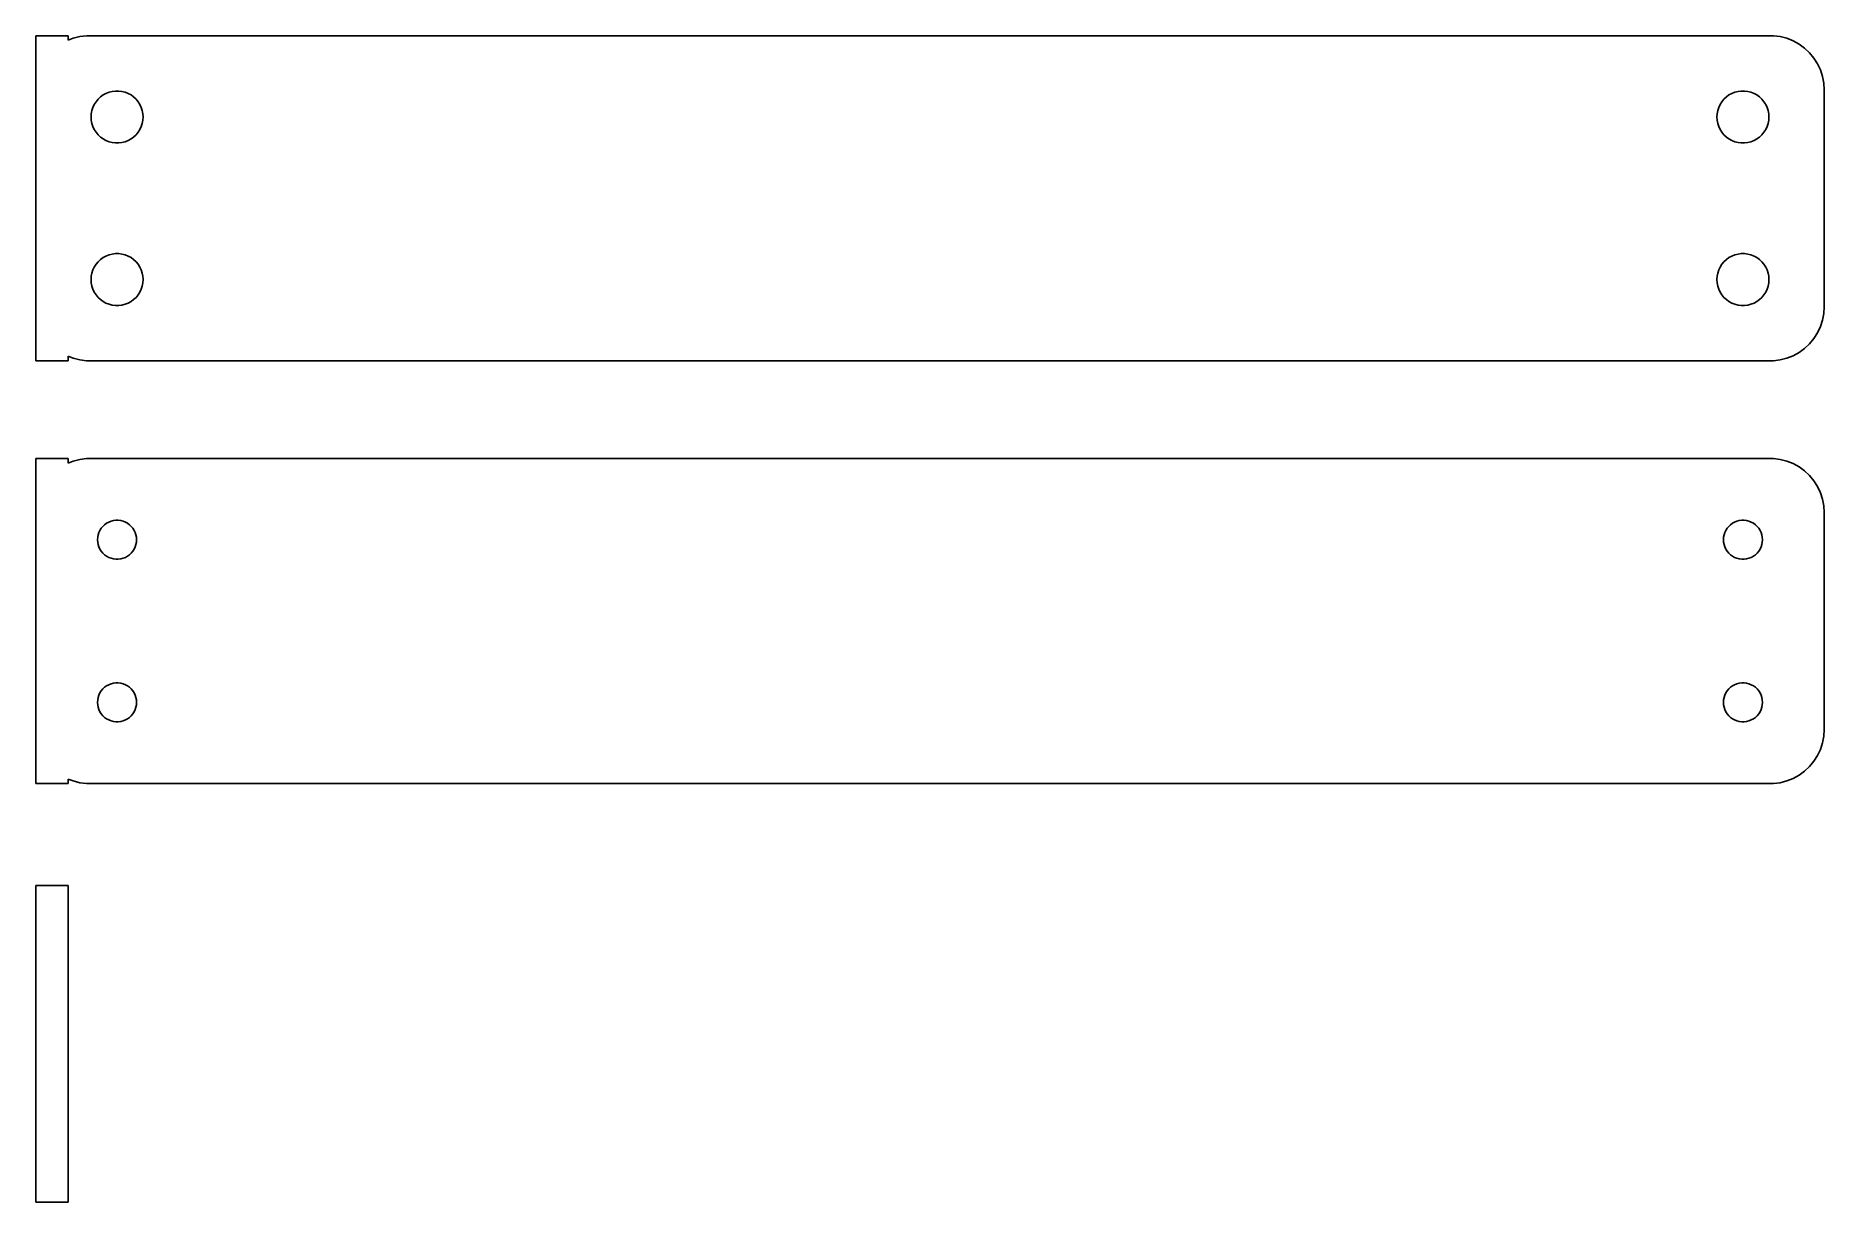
# Model space of a CAD drawing. Header units: metres. Extents: x -82 to 82, y -15 to 93.
import ezdxf

# ---------------------------------------------------------------- set-up
doc = ezdxf.new("R2010")
doc.units = ezdxf.units.M

msp = doc.modelspace()

# ---------------------------------------------------------------- linework, layer by layer
for p, q in [((-79.5, 92.9901), (-82.5, 92.9901)), ((-82.5, 92.9901), (-82.5, 63.0099)), ((-79.5, 92.5752), (-79.5, 92.9901)), ((-79.0451, 92.7553), (-79.5, 92.5752)), ((-78.4369, 92.9114), (-79.0451, 92.7553)), ((-77.8139, 92.9901), (-78.4369, 92.9114)), ((77.8139, 92.9901), (-77.8139, 92.9901)), ((78.4369, 92.9114), (77.8139, 92.9901)), ((79.0451, 92.7553), (78.4369, 92.9114)), ((79.6289, 92.5241), (79.0451, 92.7553)), ((80.1791, 92.2216), (79.6289, 92.5241)), ((80.6871, 91.8526), (80.1791, 92.2216)), ((81.1448, 91.4227), (80.6871, 91.8526)), ((81.5451, 90.9389), (81.1448, 91.4227)), ((81.8815, 90.4088), (81.5451, 90.9389)), ((82.1489, 89.8406), (81.8815, 90.4088)), ((82.3429, 89.2434), (82.1489, 89.8406)), ((82.4606, 88.6267), (82.3429, 89.2434)), ((-76.5298, 87.3492), (-76.286, 87.5264)), ((-76.286, 87.5264), (-76.0219, 87.6716)), ((-76.0219, 87.6716), (-75.7416, 87.7825)), ((-75.7416, 87.7825), (-75.4497, 87.8575)), ((-75.4497, 87.8575), (-75.1507, 87.8953)), ((-75.1507, 87.8953), (-74.8493, 87.8953)), ((-74.8493, 87.8953), (-74.5503, 87.8575)), ((-74.5503, 87.8575), (-74.2584, 87.7825)), ((-74.2584, 87.7825), (-73.9781, 87.6716)), ((-73.9781, 87.6716), (-73.714, 87.5264)), ((-73.714, 87.5264), (-73.4702, 87.3492)), ((73.4702, 87.3492), (73.714, 87.5264)), ((73.714, 87.5264), (73.9781, 87.6716)), ((73.9781, 87.6716), (74.2584, 87.7825)), ((74.2584, 87.7825), (74.5503, 87.8575)), ((74.5503, 87.8575), (74.8493, 87.8953)), ((74.8493, 87.8953), (75.1507, 87.8953)), ((75.1507, 87.8953), (75.4497, 87.8575)), ((75.4497, 87.8575), (75.7416, 87.7825)), ((75.7416, 87.7825), (76.0219, 87.6716)), ((76.0219, 87.6716), (76.286, 87.5264)), ((76.286, 87.5264), (76.5298, 87.3492)), ((82.5, 88), (82.4606, 88.6267)), ((82.5, 68), (82.5, 88)), ((-77.4, 85.5), (-77.3811, 85.8008)), ((-77.3811, 85.8008), (-77.3246, 86.0968)), ((-77.3246, 86.0968), (-77.2315, 86.3835)), ((-77.2315, 86.3835), (-77.1031, 86.6562)), ((-77.1031, 86.6562), (-76.9416, 86.9107)), ((-76.9416, 86.9107), (-76.7495, 87.1429)), ((-76.7495, 87.1429), (-76.5298, 87.3492)), ((-73.4702, 87.3492), (-73.2505, 87.1429)), ((-73.2505, 87.1429), (-73.0583, 86.9107)), ((-73.0583, 86.9107), (-72.8969, 86.6562)), ((-72.8969, 86.6562), (-72.7685, 86.3835)), ((-72.7685, 86.3835), (-72.6754, 86.0968)), ((-72.6754, 86.0968), (-72.6189, 85.8008)), ((-72.6189, 85.8008), (-72.6, 85.5)), ((72.6, 85.5), (72.6189, 85.8008)), ((72.6189, 85.8008), (72.6754, 86.0968)), ((72.6754, 86.0968), (72.7685, 86.3835)), ((72.7685, 86.3835), (72.8969, 86.6562)), ((72.8969, 86.6562), (73.0583, 86.9107)), ((73.0583, 86.9107), (73.2505, 87.1429)), ((73.2505, 87.1429), (73.4702, 87.3492)), ((76.5298, 87.3492), (76.7495, 87.1429)), ((76.7495, 87.1429), (76.9416, 86.9107)), ((76.9416, 86.9107), (77.1031, 86.6562)), ((77.1031, 86.6562), (77.2315, 86.3835)), ((77.2315, 86.3835), (77.3246, 86.0968)), ((77.3246, 86.0968), (77.3811, 85.8008)), ((77.3811, 85.8008), (77.4, 85.5)), ((-77.3811, 85.1992), (-77.4, 85.5)), ((-77.3246, 84.9031), (-77.3811, 85.1992)), ((-77.2315, 84.6165), (-77.3246, 84.9031)), ((-77.1031, 84.3438), (-77.2315, 84.6165)), ((-76.9416, 84.0893), (-77.1031, 84.3438)), ((-72.8969, 84.3438), (-73.0583, 84.0893)), ((-72.7685, 84.6165), (-72.8969, 84.3438)), ((-72.6754, 84.9031), (-72.7685, 84.6165)), ((-72.6189, 85.1992), (-72.6754, 84.9031)), ((-72.6, 85.5), (-72.6189, 85.1992)), ((72.6189, 85.1992), (72.6, 85.5)), ((72.6754, 84.9031), (72.6189, 85.1992)), ((72.7685, 84.6165), (72.6754, 84.9031)), ((72.8969, 84.3438), (72.7685, 84.6165)), ((73.0583, 84.0893), (72.8969, 84.3438)), ((77.1031, 84.3438), (76.9416, 84.0893)), ((77.2315, 84.6165), (77.1031, 84.3438)), ((77.3246, 84.9031), (77.2315, 84.6165)), ((77.3811, 85.1992), (77.3246, 84.9031)), ((77.4, 85.5), (77.3811, 85.1992)), ((-76.7495, 83.8571), (-76.9416, 84.0893)), ((-76.5298, 83.6508), (-76.7495, 83.8571)), ((-76.286, 83.4736), (-76.5298, 83.6508)), ((-76.0219, 83.3284), (-76.286, 83.4736)), ((-75.7416, 83.2175), (-76.0219, 83.3284)), ((-75.4497, 83.1425), (-75.7416, 83.2175)), ((-75.1507, 83.1047), (-75.4497, 83.1425)), ((-74.8493, 83.1047), (-75.1507, 83.1047)), ((-74.5503, 83.1425), (-74.8493, 83.1047)), ((-74.2584, 83.2175), (-74.5503, 83.1425)), ((-73.9781, 83.3284), (-74.2584, 83.2175)), ((-73.714, 83.4736), (-73.9781, 83.3284)), ((-73.4702, 83.6508), (-73.714, 83.4736)), ((-73.2505, 83.8571), (-73.4702, 83.6508)), ((-73.0583, 84.0893), (-73.2505, 83.8571)), ((73.2505, 83.8571), (73.0583, 84.0893)), ((73.4702, 83.6508), (73.2505, 83.8571)), ((73.714, 83.4736), (73.4702, 83.6508)), ((73.9781, 83.3284), (73.714, 83.4736)), ((74.2584, 83.2175), (73.9781, 83.3284)), ((74.5503, 83.1425), (74.2584, 83.2175)), ((74.8493, 83.1047), (74.5503, 83.1425)), ((75.1507, 83.1047), (74.8493, 83.1047)), ((75.4497, 83.1425), (75.1507, 83.1047)), ((75.7416, 83.2175), (75.4497, 83.1425)), ((76.0219, 83.3284), (75.7416, 83.2175)), ((76.286, 83.4736), (76.0219, 83.3284)), ((76.5298, 83.6508), (76.286, 83.4736)), ((76.7495, 83.8571), (76.5298, 83.6508)), ((76.9416, 84.0893), (76.7495, 83.8571)), ((-76.286, 72.5264), (-76.0219, 72.6716)), ((-76.0219, 72.6716), (-75.7416, 72.7825)), ((-75.7416, 72.7825), (-75.4497, 72.8575)), ((-75.4497, 72.8575), (-75.1507, 72.8953)), ((-75.1507, 72.8953), (-74.8493, 72.8953)), ((-74.8493, 72.8953), (-74.5503, 72.8575)), ((-74.5503, 72.8575), (-74.2584, 72.7825)), ((-74.2584, 72.7825), (-73.9781, 72.6716)), ((-73.9781, 72.6716), (-73.714, 72.5264)), ((73.714, 72.5264), (73.9781, 72.6716)), ((73.9781, 72.6716), (74.2584, 72.7825)), ((74.2584, 72.7825), (74.5503, 72.8575)), ((74.5503, 72.8575), (74.8493, 72.8953)), ((74.8493, 72.8953), (75.1507, 72.8953)), ((75.1507, 72.8953), (75.4497, 72.8575)), ((75.4497, 72.8575), (75.7416, 72.7825)), ((75.7416, 72.7825), (76.0219, 72.6716)), ((76.0219, 72.6716), (76.286, 72.5264)), ((-77.3811, 70.8008), (-77.3246, 71.0969)), ((-77.3246, 71.0969), (-77.2315, 71.3835)), ((-77.2315, 71.3835), (-77.1031, 71.6562)), ((-77.1031, 71.6562), (-76.9416, 71.9107)), ((-76.9416, 71.9107), (-76.7495, 72.1429)), ((-76.7495, 72.1429), (-76.5298, 72.3492)), ((-76.5298, 72.3492), (-76.286, 72.5264)), ((-73.714, 72.5264), (-73.4702, 72.3492)), ((-73.4702, 72.3492), (-73.2505, 72.1429)), ((-73.2505, 72.1429), (-73.0583, 71.9107)), ((-73.0583, 71.9107), (-72.8969, 71.6562)), ((-72.8969, 71.6562), (-72.7685, 71.3835)), ((-72.7685, 71.3835), (-72.6754, 71.0969)), ((-72.6754, 71.0969), (-72.6189, 70.8008)), ((72.6189, 70.8008), (72.6754, 71.0969)), ((72.6754, 71.0969), (72.7685, 71.3835)), ((72.7685, 71.3835), (72.8969, 71.6562)), ((72.8969, 71.6562), (73.0583, 71.9107)), ((73.0583, 71.9107), (73.2505, 72.1429)), ((73.2505, 72.1429), (73.4702, 72.3492)), ((73.4702, 72.3492), (73.714, 72.5264)), ((76.286, 72.5264), (76.5298, 72.3492)), ((76.5298, 72.3492), (76.7495, 72.1429)), ((76.7495, 72.1429), (76.9416, 71.9107)), ((76.9416, 71.9107), (77.1031, 71.6562)), ((77.1031, 71.6562), (77.2315, 71.3835)), ((77.2315, 71.3835), (77.3246, 71.0969)), ((77.3246, 71.0969), (77.3811, 70.8008)), ((-77.4, 70.5), (-77.3811, 70.8008)), ((-77.3811, 70.1992), (-77.4, 70.5)), ((-77.3246, 69.9032), (-77.3811, 70.1992)), ((-77.2315, 69.6165), (-77.3246, 69.9032)), ((-77.1031, 69.3438), (-77.2315, 69.6165)), ((-76.9416, 69.0893), (-77.1031, 69.3438)), ((-72.8969, 69.3438), (-73.0583, 69.0893)), ((-72.7685, 69.6165), (-72.8969, 69.3438)), ((-72.6754, 69.9032), (-72.7685, 69.6165)), ((-72.6189, 70.1992), (-72.6754, 69.9032)), ((-72.6189, 70.8008), (-72.6, 70.5)), ((-72.6, 70.5), (-72.6189, 70.1992)), ((72.6, 70.5), (72.6189, 70.8008)), ((72.6189, 70.1992), (72.6, 70.5)), ((72.6754, 69.9032), (72.6189, 70.1992)), ((72.7685, 69.6165), (72.6754, 69.9032)), ((72.8969, 69.3438), (72.7685, 69.6165)), ((73.0583, 69.0893), (72.8969, 69.3438)), ((77.1031, 69.3438), (76.9416, 69.0893)), ((77.2315, 69.6165), (77.1031, 69.3438)), ((77.3246, 69.9032), (77.2315, 69.6165)), ((77.3811, 70.1992), (77.3246, 69.9032)), ((77.3811, 70.8008), (77.4, 70.5)), ((77.4, 70.5), (77.3811, 70.1992)), ((-76.7495, 68.8571), (-76.9416, 69.0893)), ((-76.5298, 68.6508), (-76.7495, 68.8571)), ((-76.286, 68.4736), (-76.5298, 68.6508)), ((-76.0219, 68.3284), (-76.286, 68.4736)), ((-75.7416, 68.2175), (-76.0219, 68.3284)), ((-75.4497, 68.1425), (-75.7416, 68.2175)), ((-75.1507, 68.1047), (-75.4497, 68.1425)), ((-74.8493, 68.1047), (-75.1507, 68.1047)), ((-74.5503, 68.1425), (-74.8493, 68.1047)), ((-74.2584, 68.2175), (-74.5503, 68.1425)), ((-73.9781, 68.3284), (-74.2584, 68.2175)), ((-73.714, 68.4736), (-73.9781, 68.3284)), ((-73.4702, 68.6508), (-73.714, 68.4736)), ((-73.2505, 68.8571), (-73.4702, 68.6508)), ((-73.0583, 69.0893), (-73.2505, 68.8571)), ((73.2505, 68.8571), (73.0583, 69.0893)), ((73.4702, 68.6508), (73.2505, 68.8571)), ((73.714, 68.4736), (73.4702, 68.6508)), ((73.9781, 68.3284), (73.714, 68.4736)), ((74.2584, 68.2175), (73.9781, 68.3284)), ((74.5503, 68.1425), (74.2584, 68.2175)), ((74.8493, 68.1047), (74.5503, 68.1425)), ((75.1507, 68.1047), (74.8493, 68.1047)), ((75.4497, 68.1425), (75.1507, 68.1047)), ((75.7416, 68.2175), (75.4497, 68.1425)), ((76.0219, 68.3284), (75.7416, 68.2175)), ((76.286, 68.4736), (76.0219, 68.3284)), ((76.5298, 68.6508), (76.286, 68.4736)), ((76.7495, 68.8571), (76.5298, 68.6508)), ((76.9416, 69.0893), (76.7495, 68.8571)), ((82.4606, 67.3733), (82.5, 68)), ((81.8815, 65.5912), (82.1489, 66.1594)), ((82.1489, 66.1594), (82.3429, 66.7566)), ((82.3429, 66.7566), (82.4606, 67.3733)), ((80.6871, 64.1474), (81.1448, 64.5773)), ((81.1448, 64.5773), (81.5451, 65.0611)), ((81.5451, 65.0611), (81.8815, 65.5912)), ((-82.5, 63.0099), (-79.5, 63.0099)), ((-79.5, 63.4248), (-79.0451, 63.2447)), ((-79.5, 63.0099), (-79.5, 63.4248)), ((-79.0451, 63.2447), (-78.4369, 63.0886)), ((-78.4369, 63.0886), (-77.8139, 63.0099)), ((-77.8139, 63.0099), (77.8139, 63.0099)), ((77.8139, 63.0099), (78.4369, 63.0886)), ((78.4369, 63.0886), (79.0451, 63.2447)), ((79.0451, 63.2447), (79.6289, 63.4759)), ((79.6289, 63.4759), (80.1791, 63.7784)), ((80.1791, 63.7784), (80.6871, 64.1474)), ((-79.5, 53.9901), (-82.5, 53.9901)), ((-82.5, 53.9901), (-82.5, 24.0099)), ((-79.5, 53.5752), (-79.5, 53.9901)), ((-79.0451, 53.7553), (-79.5, 53.5752)), ((-78.4369, 53.9114), (-79.0451, 53.7553)), ((-77.8139, 53.9901), (-78.4369, 53.9114)), ((77.8139, 53.9901), (-77.8139, 53.9901)), ((78.4369, 53.9114), (77.8139, 53.9901)), ((79.0451, 53.7553), (78.4369, 53.9114)), ((79.6289, 53.5241), (79.0451, 53.7553)), ((80.1791, 53.2216), (79.6289, 53.5241)), ((80.6871, 52.8526), (80.1791, 53.2216)), ((81.1448, 52.4227), (80.6871, 52.8526)), ((81.5451, 51.9389), (81.1448, 52.4227)), ((81.8815, 51.4088), (81.5451, 51.9389)), ((82.1489, 50.8406), (81.8815, 51.4088)), ((82.3429, 50.2434), (82.1489, 50.8406)), ((82.4606, 49.6267), (82.3429, 50.2434)), ((82.5, 49), (82.4606, 49.6267)), ((-76.3121, 47.7322), (-76.1474, 47.8869)), ((-76.1474, 47.8869), (-75.9645, 48.0198)), ((-75.9645, 48.0198), (-75.7664, 48.1287)), ((-75.7664, 48.1287), (-75.5562, 48.2119)), ((-75.5562, 48.2119), (-75.3373, 48.2681)), ((-75.3373, 48.2681), (-75.113, 48.2964)), ((-75.113, 48.2964), (-74.887, 48.2964)), ((-74.887, 48.2964), (-74.6627, 48.2681)), ((-74.6627, 48.2681), (-74.4438, 48.2119)), ((-74.4438, 48.2119), (-74.2336, 48.1287)), ((-74.2336, 48.1287), (-74.0355, 48.0198)), ((-74.0355, 48.0198), (-73.8526, 47.8869)), ((-73.8526, 47.8869), (-73.6879, 47.7322)), ((73.6879, 47.7322), (73.8526, 47.8869)), ((73.8526, 47.8869), (74.0355, 48.0198)), ((74.0355, 48.0198), (74.2336, 48.1287)), ((74.2336, 48.1287), (74.4438, 48.2119)), ((74.4438, 48.2119), (74.6627, 48.2681)), ((74.6627, 48.2681), (74.887, 48.2964)), ((74.887, 48.2964), (75.113, 48.2964)), ((75.113, 48.2964), (75.3373, 48.2681)), ((75.3373, 48.2681), (75.5562, 48.2119)), ((75.5562, 48.2119), (75.7664, 48.1287)), ((75.7664, 48.1287), (75.9645, 48.0198)), ((75.9645, 48.0198), (76.1474, 47.8869)), ((76.1474, 47.8869), (76.3121, 47.7322)), ((82.5, 29), (82.5, 49)), ((-76.8, 46.5), (-76.7858, 46.7256)), ((-76.7858, 46.2744), (-76.8, 46.5)), ((-76.7858, 46.7256), (-76.7434, 46.9476)), ((-76.7434, 46.0524), (-76.7858, 46.2744)), ((-76.7434, 46.9476), (-76.6736, 47.1626)), ((-76.6736, 47.1626), (-76.5773, 47.3671)), ((-76.5773, 47.3671), (-76.4562, 47.558)), ((-76.4562, 47.558), (-76.3121, 47.7322)), ((-73.6879, 47.7322), (-73.5438, 47.558)), ((-73.5438, 47.558), (-73.4226, 47.3671)), ((-73.4226, 47.3671), (-73.3264, 47.1626)), ((-73.3264, 47.1626), (-73.2565, 46.9476)), ((-73.2565, 46.9476), (-73.2142, 46.7256)), ((-73.2142, 46.2744), (-73.2565, 46.0524)), ((-73.2142, 46.7256), (-73.2, 46.5)), ((-73.2, 46.5), (-73.2142, 46.2744)), ((73.2, 46.5), (73.2142, 46.7256)), ((73.2142, 46.2744), (73.2, 46.5)), ((73.2142, 46.7256), (73.2565, 46.9476)), ((73.2565, 46.0524), (73.2142, 46.2744)), ((73.2565, 46.9476), (73.3264, 47.1626)), ((73.3264, 47.1626), (73.4226, 47.3671)), ((73.4226, 47.3671), (73.5438, 47.558)), ((73.5438, 47.558), (73.6879, 47.7322)), ((76.3121, 47.7322), (76.4562, 47.558)), ((76.4562, 47.558), (76.5773, 47.3671)), ((76.5773, 47.3671), (76.6736, 47.1626)), ((76.6736, 47.1626), (76.7434, 46.9476)), ((76.7434, 46.9476), (76.7858, 46.7256)), ((76.7858, 46.2744), (76.7434, 46.0524)), ((76.7858, 46.7256), (76.8, 46.5)), ((76.8, 46.5), (76.7858, 46.2744)), ((-76.6736, 45.8374), (-76.7434, 46.0524)), ((-76.5773, 45.6328), (-76.6736, 45.8374)), ((-76.4562, 45.442), (-76.5773, 45.6328)), ((-76.3121, 45.2678), (-76.4562, 45.442)), ((-76.1474, 45.1131), (-76.3121, 45.2678)), ((-75.9645, 44.9802), (-76.1474, 45.1131)), ((-75.7664, 44.8713), (-75.9645, 44.9802)), ((-75.5562, 44.7881), (-75.7664, 44.8713)), ((-75.3373, 44.7319), (-75.5562, 44.7881)), ((-75.113, 44.7036), (-75.3373, 44.7319)), ((-74.887, 44.7036), (-75.113, 44.7036)), ((-74.6627, 44.7319), (-74.887, 44.7036)), ((-74.4438, 44.7881), (-74.6627, 44.7319)), ((-74.2336, 44.8713), (-74.4438, 44.7881)), ((-74.0355, 44.9802), (-74.2336, 44.8713)), ((-73.8526, 45.1131), (-74.0355, 44.9802)), ((-73.6879, 45.2678), (-73.8526, 45.1131)), ((-73.5438, 45.442), (-73.6879, 45.2678)), ((-73.4226, 45.6328), (-73.5438, 45.442)), ((-73.3264, 45.8374), (-73.4226, 45.6328)), ((-73.2565, 46.0524), (-73.3264, 45.8374)), ((73.3264, 45.8374), (73.2565, 46.0524)), ((73.4226, 45.6328), (73.3264, 45.8374)), ((73.5438, 45.442), (73.4226, 45.6328)), ((73.6879, 45.2678), (73.5438, 45.442)), ((73.8526, 45.1131), (73.6879, 45.2678)), ((74.0355, 44.9802), (73.8526, 45.1131)), ((74.2336, 44.8713), (74.0355, 44.9802)), ((74.4438, 44.7881), (74.2336, 44.8713)), ((74.6627, 44.7319), (74.4438, 44.7881)), ((74.887, 44.7036), (74.6627, 44.7319)), ((75.113, 44.7036), (74.887, 44.7036)), ((75.3373, 44.7319), (75.113, 44.7036)), ((75.5562, 44.7881), (75.3373, 44.7319)), ((75.7664, 44.8713), (75.5562, 44.7881)), ((75.9645, 44.9802), (75.7664, 44.8713)), ((76.1474, 45.1131), (75.9645, 44.9802)), ((76.3121, 45.2678), (76.1474, 45.1131)), ((76.4562, 45.442), (76.3121, 45.2678)), ((76.5773, 45.6328), (76.4562, 45.442)), ((76.6736, 45.8374), (76.5773, 45.6328)), ((76.7434, 46.0524), (76.6736, 45.8374)), ((-76.1474, 32.8869), (-75.9645, 33.0198)), ((-75.9645, 33.0198), (-75.7664, 33.1287)), ((-75.7664, 33.1287), (-75.5562, 33.2119)), ((-75.5562, 33.2119), (-75.3373, 33.2681)), ((-75.3373, 33.2681), (-75.113, 33.2964)), ((-75.113, 33.2964), (-74.887, 33.2964)), ((-74.887, 33.2964), (-74.6627, 33.2681)), ((-74.6627, 33.2681), (-74.4438, 33.2119)), ((-74.4438, 33.2119), (-74.2336, 33.1287)), ((-74.2336, 33.1287), (-74.0355, 33.0198)), ((-74.0355, 33.0198), (-73.8526, 32.8869)), ((73.8526, 32.8869), (74.0355, 33.0198)), ((74.0355, 33.0198), (74.2336, 33.1287)), ((74.2336, 33.1287), (74.4438, 33.2119)), ((74.4438, 33.2119), (74.6627, 33.2681)), ((74.6627, 33.2681), (74.887, 33.2964)), ((74.887, 33.2964), (75.113, 33.2964)), ((75.113, 33.2964), (75.3373, 33.2681)), ((75.3373, 33.2681), (75.5562, 33.2119)), ((75.5562, 33.2119), (75.7664, 33.1287)), ((75.7664, 33.1287), (75.9645, 33.0198)), ((75.9645, 33.0198), (76.1474, 32.8869)), ((-76.8, 31.5), (-76.7858, 31.7256)), ((-76.7858, 31.2744), (-76.8, 31.5)), ((-76.7858, 31.7256), (-76.7434, 31.9476)), ((-76.7434, 31.9476), (-76.6736, 32.1626)), ((-76.6736, 32.1626), (-76.5773, 32.3672)), ((-76.5773, 32.3672), (-76.4562, 32.558)), ((-76.4562, 32.558), (-76.3121, 32.7322)), ((-76.3121, 32.7322), (-76.1474, 32.8869)), ((-73.8526, 32.8869), (-73.6879, 32.7322)), ((-73.6879, 32.7322), (-73.5438, 32.558)), ((-73.5438, 32.558), (-73.4226, 32.3672)), ((-73.4226, 32.3672), (-73.3264, 32.1626)), ((-73.3264, 32.1626), (-73.2565, 31.9476)), ((-73.2565, 31.9476), (-73.2142, 31.7256)), ((-73.2142, 31.7256), (-73.2, 31.5)), ((-73.2, 31.5), (-73.2142, 31.2744)), ((73.2, 31.5), (73.2142, 31.7256)), ((73.2142, 31.2744), (73.2, 31.5)), ((73.2142, 31.7256), (73.2565, 31.9476)), ((73.2565, 31.9476), (73.3264, 32.1626)), ((73.3264, 32.1626), (73.4226, 32.3672)), ((73.4226, 32.3672), (73.5438, 32.558)), ((73.5438, 32.558), (73.6879, 32.7322)), ((73.6879, 32.7322), (73.8526, 32.8869)), ((76.1474, 32.8869), (76.3121, 32.7322)), ((76.3121, 32.7322), (76.4562, 32.558)), ((76.4562, 32.558), (76.5773, 32.3672)), ((76.5773, 32.3672), (76.6736, 32.1626)), ((76.6736, 32.1626), (76.7434, 31.9476)), ((76.7434, 31.9476), (76.7858, 31.7256)), ((76.7858, 31.7256), (76.8, 31.5)), ((76.8, 31.5), (76.7858, 31.2744)), ((-76.7434, 31.0524), (-76.7858, 31.2744)), ((-76.6736, 30.8374), (-76.7434, 31.0524)), ((-76.5773, 30.6329), (-76.6736, 30.8374)), ((-76.4562, 30.442), (-76.5773, 30.6329)), ((-76.3121, 30.2678), (-76.4562, 30.442)), ((-76.1474, 30.1131), (-76.3121, 30.2678)), ((-75.9645, 29.9802), (-76.1474, 30.1131)), ((-75.7664, 29.8713), (-75.9645, 29.9802)), ((-75.5562, 29.7881), (-75.7664, 29.8713)), ((-75.3373, 29.7319), (-75.5562, 29.7881)), ((-75.113, 29.7036), (-75.3373, 29.7319)), ((-74.887, 29.7036), (-75.113, 29.7036)), ((-74.6627, 29.7319), (-74.887, 29.7036)), ((-74.4438, 29.7881), (-74.6627, 29.7319)), ((-74.2336, 29.8713), (-74.4438, 29.7881)), ((-74.0355, 29.9802), (-74.2336, 29.8713)), ((-73.8526, 30.1131), (-74.0355, 29.9802)), ((-73.6879, 30.2678), (-73.8526, 30.1131)), ((-73.5438, 30.442), (-73.6879, 30.2678)), ((-73.4226, 30.6329), (-73.5438, 30.442)), ((-73.3264, 30.8374), (-73.4226, 30.6329)), ((-73.2565, 31.0524), (-73.3264, 30.8374)), ((-73.2142, 31.2744), (-73.2565, 31.0524)), ((73.2565, 31.0524), (73.2142, 31.2744)), ((73.3264, 30.8374), (73.2565, 31.0524)), ((73.4226, 30.6329), (73.3264, 30.8374)), ((73.5438, 30.442), (73.4226, 30.6329)), ((73.6879, 30.2678), (73.5438, 30.442)), ((73.8526, 30.1131), (73.6879, 30.2678)), ((74.0355, 29.9802), (73.8526, 30.1131)), ((74.2336, 29.8713), (74.0355, 29.9802)), ((74.4438, 29.7881), (74.2336, 29.8713)), ((74.6627, 29.7319), (74.4438, 29.7881)), ((74.887, 29.7036), (74.6627, 29.7319)), ((75.113, 29.7036), (74.887, 29.7036)), ((75.3373, 29.7319), (75.113, 29.7036)), ((75.5562, 29.7881), (75.3373, 29.7319)), ((75.7664, 29.8713), (75.5562, 29.7881)), ((75.9645, 29.9802), (75.7664, 29.8713)), ((76.1474, 30.1131), (75.9645, 29.9802)), ((76.3121, 30.2678), (76.1474, 30.1131)), ((76.4562, 30.442), (76.3121, 30.2678)), ((76.5773, 30.6329), (76.4562, 30.442)), ((76.6736, 30.8374), (76.5773, 30.6329)), ((76.7434, 31.0524), (76.6736, 30.8374)), ((76.7858, 31.2744), (76.7434, 31.0524)), ((82.3429, 27.7566), (82.4606, 28.3733)), ((82.4606, 28.3733), (82.5, 29)), ((81.5451, 26.0611), (81.8815, 26.5912)), ((81.8815, 26.5912), (82.1489, 27.1594)), ((82.1489, 27.1594), (82.3429, 27.7566)), ((79.6289, 24.4759), (80.1791, 24.7784)), ((80.1791, 24.7784), (80.6871, 25.1474)), ((80.6871, 25.1474), (81.1448, 25.5773)), ((81.1448, 25.5773), (81.5451, 26.0611)), ((-82.5, 24.0099), (-79.5, 24.0099)), ((-79.5, 24.4248), (-79.0451, 24.2447)), ((-79.5, 24.0099), (-79.5, 24.4248)), ((-79.0451, 24.2447), (-78.4369, 24.0886)), ((-78.4369, 24.0886), (-77.8139, 24.0099)), ((-77.8139, 24.0099), (77.8139, 24.0099)), ((77.8139, 24.0099), (78.4369, 24.0886)), ((78.4369, 24.0886), (79.0451, 24.2447)), ((79.0451, 24.2447), (79.6289, 24.4759)), ((-79.5, 14.6148), (-82.5, 14.6148)), ((-82.5, 14.6148), (-82.5, -14.6148)), ((-79.5, -14.6148), (-79.5, 14.6148)), ((-82.5, -14.6148), (-79.5, -14.6148))]:
    msp.add_line(p, q)

doc.saveas('drawing.dxf')
